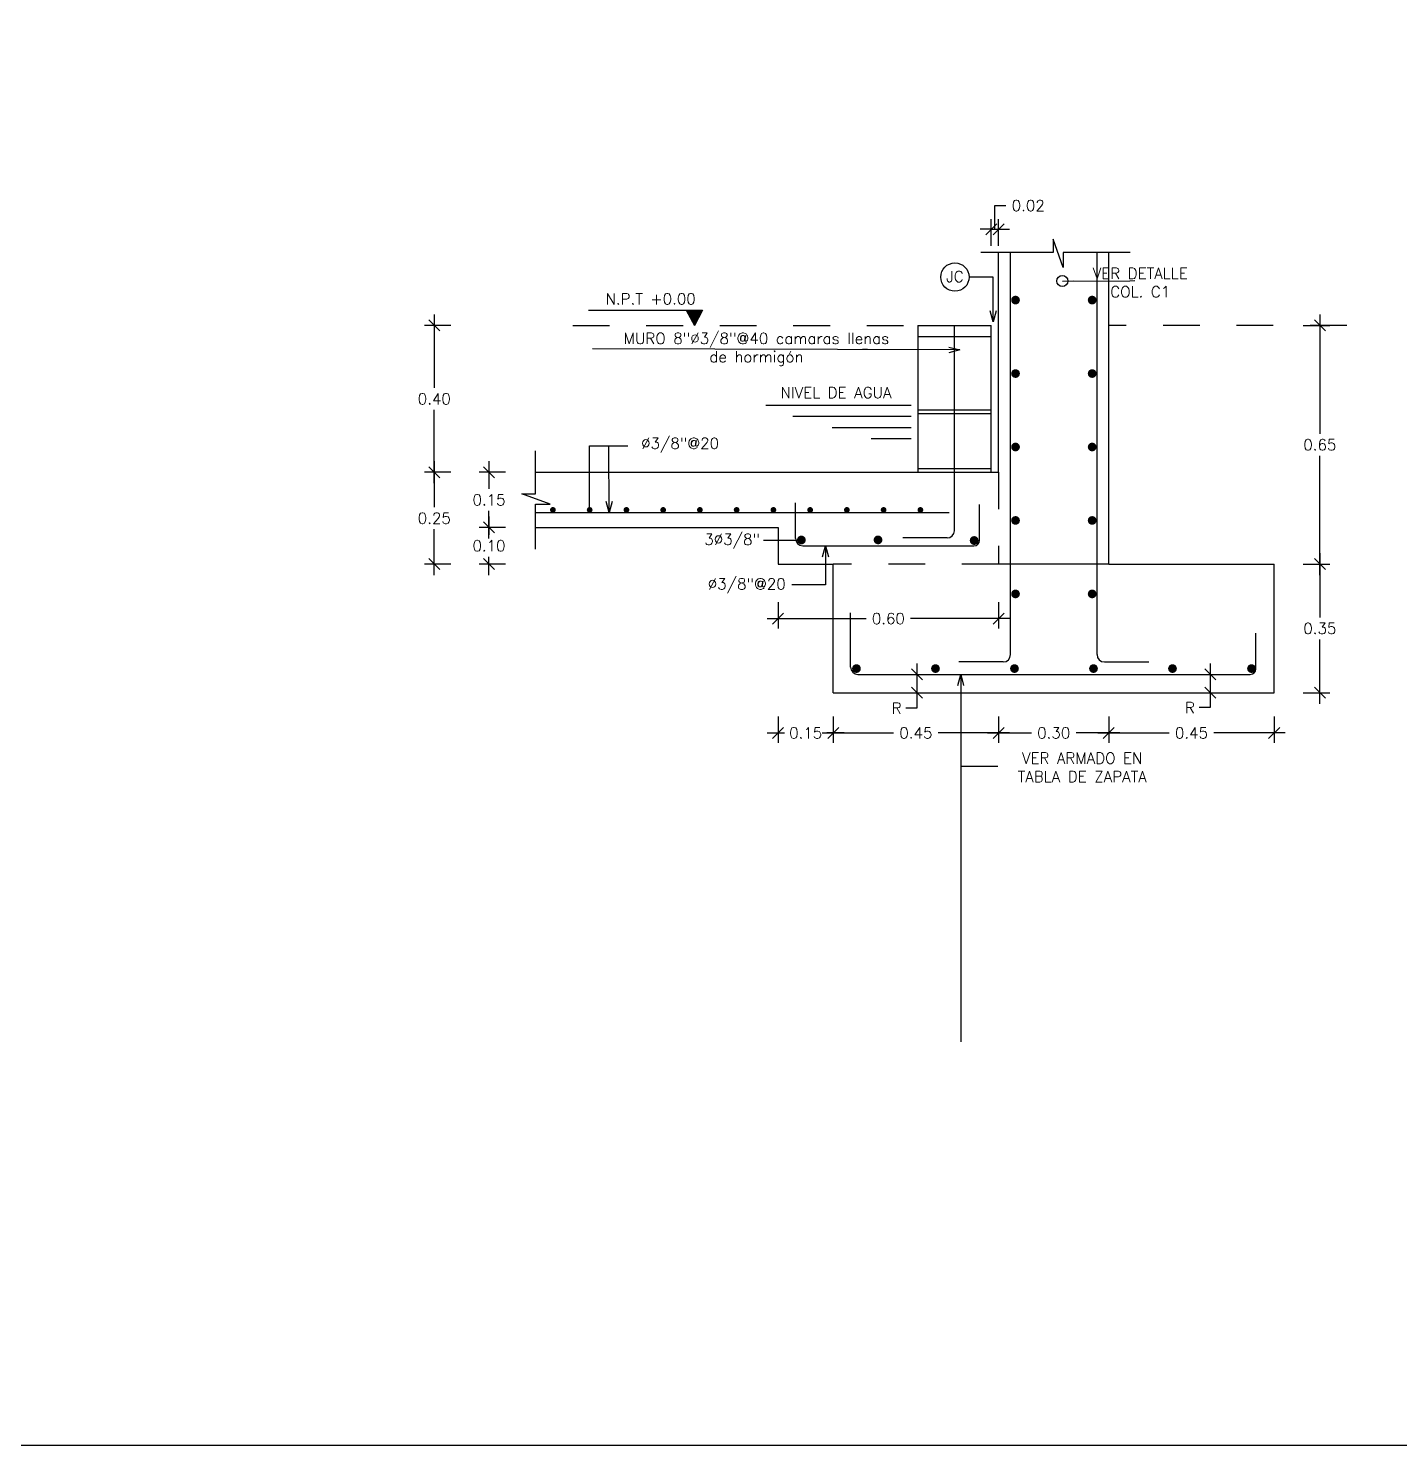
# Model space of a CAD drawing. Header units: metres. Extents: x -25 to 234, y -27 to 52.
# Drawn here: x 15.656 to 19.388, y -25.064 to -21.206 of the extents above; entities that cross this region are included whole.
import ezdxf

# ---------------------------------------------------------------- set-up
doc = ezdxf.new("R2010")
doc.units = ezdxf.units.M
doc.header["$LTSCALE"] = 0.1
doc.header["$MEASUREMENT"] = 0
doc.header["$PDMODE"] = 66
for name, pattern in [('CONTINUA', [0]), ('DASHED', [0.75, 0.5, -0.25]), ('HIDDEN2', [4.7625, 3.175, -1.5875])]:
    doc.linetypes.add(name, pattern=pattern)
for name, color, linetype in [('001-DIMTEXTO', 4, 'Continuous'), ('001-ZAPATAS', 6, 'Continuous'), ('ACERO', 5, 'Continuous'), ('BORDES', 7, 'Continuous'), ('DETALLE', 3, 'Continuous'), ('DIMTEXTO', 4, 'Continuous'), ('DIMZAPATA', 4, 'Continuous'), ('XREF1$0$MUROS', 1, 'Continuous')]:
    doc.layers.add(name, color=color, linetype=linetype)
doc.layers.add('V', color=2, linetype='Continuous', lineweight=9)
doc.styles.add('SMPLEX', font='simplex.shx')
doc.dimstyles.new('D-15', dxfattribs={"dimscale": 0.15, "dimtxt": 0.2, "dimasz": 0.2, "dimexe": 0.18, "dimexo": 0.2, "dimgap": 0.1, "dimtad": 0, "dimtih": 1, "dimtoh": 1, "dimzin": 0, "dimdsep": 46, "dimtxsty": 'SMPLEX', "dimblk": 'OBLIQUE', "dimcen": 0.09, "dimdle": 0.2, "dimclrd": 4, "dimclre": 4, "dimclrt": 4, "dimadec": 0, "dimazin": 0, "dimtfac": 1, "dimtofl": 0, "dimtmove": 0, "dimatfit": 3, "dimldrblk": 'OPEN30', "dimfxl": 0.5, "dimfxlon": 1, "dimtolj": 1, "dimtzin": 0, "dimarcsym": 0})

# ---------------------------------------------------------------- blocks, each defined once
blk = doc.blocks.new('_Oblique')
at = {"color": 0, "linetype": 'ByBlock', "lineweight": -2}
blk.add_line((-0.5, -0.5), (0.5, 0.5), dxfattribs=at)
blk = doc.blocks.new('*D137')
at = {"layer": 'Defpoints', "color": 0, "linetype": 'CONTINUA', "transparency": 16777216}
for p in [(18.9205, -22.0144), (19.171, -22.0144), (19.0467, -22.6644)]:
    blk.add_point(p, dxfattribs=at)
at = {"layer": 'DIMTEXTO', "color": 4, "linetype": 'CONTINUA', "lineweight": -2, "transparency": 16777216}
for p, q in [((19.171, -21.9844), (19.171, -22.3094)), ((19.126, -22.0144), (19.198, -22.0144)), ((19.171, -22.6944), (19.171, -22.3694)), ((19.126, -22.6644), (19.198, -22.6644))]:
    blk.add_line(p, q, dxfattribs=at)
at = {"layer": 'DIMTEXTO', "color": 4, "linetype": 'CONTINUA', "lineweight": -2, "transparency": 16777216, "xscale": 0.03, "yscale": 0.03, "zscale": 0.03}
for p, rotation in [((19.171, -22.0144), 90), ((19.171, -22.6644), 270)]:
    blk.add_blockref('_Oblique', p, dxfattribs=dict(at, rotation=rotation))
at = {"layer": 'DIMTEXTO', "color": 4, "linetype": 'CONTINUA', "transparency": 16777216, "insert": (19.171, -22.3394), "char_height": 0.03, "attachment_point": 5, "style": 'SMPLEX'}
blk.add_mtext('\\A1;0.65', dxfattribs=at)
blk = doc.blocks.new('_Open30')
at = {"layer": 'DIMTEXTO', "color": 0, "lineweight": -2}
for p, q in [((-1, 0.27), (0, 0)), ((0, 0), (-1, -0.27)), ((0, 0), (-1, 0))]:
    blk.add_line(p, q, dxfattribs=at)
blk = doc.blocks.new('*D138')
at = {"layer": 'Defpoints', "color": 0, "linetype": 'CONTINUA', "transparency": 16777216}
for p in [(18.2967, -22.4144), (17.8467, -23.0144), (18.2967, -23.124)]:
    blk.add_point(p, dxfattribs=at)
at = {"layer": 'DIMTEXTO', "color": 4, "linetype": 'CONTINUA', "lineweight": -2, "transparency": 16777216}
for p, q in [((17.8467, -23.079), (17.8467, -23.151)), ((18.2967, -23.079), (18.2967, -23.151)), ((17.8167, -23.124), (18.011, -23.124)), ((18.3267, -23.124), (18.1324, -23.124))]:
    blk.add_line(p, q, dxfattribs=at)
at = {"layer": 'DIMTEXTO', "color": 4, "linetype": 'CONTINUA', "lineweight": -2, "transparency": 16777216, "xscale": 0.03, "yscale": 0.03, "zscale": 0.03, "rotation": 180}
blk.add_blockref('_Oblique', (17.8467, -23.124), dxfattribs=at)
at = {"layer": 'DIMTEXTO', "color": 4, "linetype": 'CONTINUA', "lineweight": -2, "transparency": 16777216, "xscale": 0.03, "yscale": 0.03, "zscale": 0.03}
blk.add_blockref('_Oblique', (18.2967, -23.124), dxfattribs=at)
at = {"layer": 'DIMTEXTO', "color": 4, "linetype": 'CONTINUA', "transparency": 16777216, "insert": (18.0717, -23.124), "char_height": 0.03, "attachment_point": 5, "style": 'SMPLEX'}
blk.add_mtext('\\A1;0.45', dxfattribs=at)
blk = doc.blocks.new('*D139')
at = {"layer": 'Defpoints', "color": 0, "transparency": 16777216}
for p in [(18.2967, -22.4144), (18.5967, -22.6644), (18.5967, -23.124)]:
    blk.add_point(p, dxfattribs=at)
at = {"layer": 'DIMTEXTO', "color": 4, "lineweight": -2, "transparency": 16777216}
for p, q in [((18.2967, -23.079), (18.2967, -23.151)), ((18.5967, -23.079), (18.5967, -23.151)), ((18.2667, -23.124), (18.386, -23.124)), ((18.6267, -23.124), (18.5074, -23.124))]:
    blk.add_line(p, q, dxfattribs=at)
at = {"layer": 'DIMTEXTO', "color": 4, "lineweight": -2, "transparency": 16777216, "xscale": 0.03, "yscale": 0.03, "zscale": 0.03, "rotation": 180}
blk.add_blockref('_Oblique', (18.2967, -23.124), dxfattribs=at)
at = {"layer": 'DIMTEXTO', "color": 4, "lineweight": -2, "transparency": 16777216, "xscale": 0.03, "yscale": 0.03, "zscale": 0.03}
blk.add_blockref('_Oblique', (18.5967, -23.124), dxfattribs=at)
at = {"layer": 'DIMTEXTO', "color": 4, "transparency": 16777216, "insert": (18.4467, -23.124), "char_height": 0.03, "attachment_point": 5, "style": 'SMPLEX'}
blk.add_mtext('\\A1;0.30', dxfattribs=at)
blk = doc.blocks.new('*D140')
at = {"layer": 'Defpoints', "color": 0, "transparency": 16777216}
for p in [(18.5967, -22.6644), (19.0467, -23.0144), (19.0467, -23.124)]:
    blk.add_point(p, dxfattribs=at)
at = {"layer": 'DIMTEXTO', "color": 4, "lineweight": -2, "transparency": 16777216}
for p, q in [((18.5967, -23.079), (18.5967, -23.151)), ((19.0467, -23.079), (19.0467, -23.151)), ((18.5667, -23.124), (18.761, -23.124)), ((19.0767, -23.124), (18.8824, -23.124))]:
    blk.add_line(p, q, dxfattribs=at)
at = {"layer": 'DIMTEXTO', "color": 4, "lineweight": -2, "transparency": 16777216, "xscale": 0.03, "yscale": 0.03, "zscale": 0.03, "rotation": 180}
blk.add_blockref('_Oblique', (18.5967, -23.124), dxfattribs=at)
at = {"layer": 'DIMTEXTO', "color": 4, "lineweight": -2, "transparency": 16777216, "xscale": 0.03, "yscale": 0.03, "zscale": 0.03}
blk.add_blockref('_Oblique', (19.0467, -23.124), dxfattribs=at)
at = {"layer": 'DIMTEXTO', "color": 4, "transparency": 16777216, "insert": (18.8217, -23.124), "char_height": 0.03, "attachment_point": 5, "style": 'SMPLEX'}
blk.add_mtext('\\A1;0.45', dxfattribs=at)
blk = doc.blocks.new('*U132')
at = {"layer": 'ACERO', "const_width": 0.0119}
blk.add_lwpolyline([(-0.0059, 0, 1), (0.0059, 0, 1)], format="xyb", close=True, dxfattribs=at)
blk = doc.blocks.new('*U133')
at = {"layer": '001-ZAPATAS', "color": 0, "linetype": 'ByBlock', "lineweight": -2, "transparency": 16777216}
for p in [(0, 0), (0.215, 0), (0.43, 0), (0.645, 0), (0.86, 0), (1.075, 0)]:
    blk.add_blockref('*U132', p, dxfattribs=at)
blk = doc.blocks.new('*U134')
at = {"layer": 'ACERO', "const_width": 0.0119}
blk.add_lwpolyline([(-0.0059, 0, 1), (0.0059, 0, 1)], format="xyb", close=True, dxfattribs=at)
blk = doc.blocks.new('*U135')
at = {"layer": '001-ZAPATAS', "color": 0, "linetype": 'ByBlock', "lineweight": -2, "transparency": 16777216}
for p in [(-0.2086, 0.8), (0, 0.8), (-0.2086, 0.6), (0, 0.6), (-0.2086, 0.4), (0, 0.4), (-0.2086, 0.2), (0, 0.2), (-0.2086, 0), (0, 0)]:
    blk.add_blockref('*U134', p, dxfattribs=at)
blk = doc.blocks.new('*D136')
at = {"layer": 'Defpoints', "color": 0, "transparency": 16777216}
for p in [(18.8172, -22.9645), (18.8172, -23.0144), (18.8726, -23.0144)]:
    blk.add_point(p, dxfattribs=at)
at = {"layer": 'DIMTEXTO', "color": 4, "lineweight": -2, "transparency": 16777216}
for p, q in [((18.8726, -22.9345), (18.8726, -23.0144)), ((18.8472, -22.9645), (18.8996, -22.9645)), ((18.8472, -23.0144), (18.8996, -23.0144)), ((18.8726, -23.0144), (18.8726, -23.0551)), ((18.8726, -23.0551), (18.8426, -23.0551))]:
    blk.add_line(p, q, dxfattribs=at)
at = {"layer": 'DIMTEXTO', "color": 4, "lineweight": -2, "transparency": 16777216, "xscale": 0.03, "yscale": 0.03, "zscale": 0.03}
for p, rotation in [((18.8726, -22.9645), 90), ((18.8726, -23.0144), 270)]:
    blk.add_blockref('_Oblique', p, dxfattribs=dict(at, rotation=rotation))
at = {"layer": 'DIMTEXTO', "color": 4, "transparency": 16777216, "insert": (18.8176, -23.0551), "char_height": 0.03, "attachment_point": 5, "style": 'SMPLEX'}
blk.add_mtext('\\A1;R', dxfattribs=at)
blk = doc.blocks.new('*U141')
at = {"layer": 'ACERO'}
for points, const_width in [([(-0.0039, 0.0005, 1), (0.0039, 0.0005, 1)], 0.0078), ([(-0.002, -0.0024, 1), (0.002, -0.0024, 1)], 0.004)]:
    blk.add_lwpolyline(points, format="xyb", close=True, dxfattribs=dict(at, const_width=const_width))
blk = doc.blocks.new('*U142')
at = {"layer": 'V', "color": 0, "linetype": 'ByBlock', "lineweight": -2}
for p in [(0, 0), (0.1, 0), (0.2, 0), (0.3, 0), (0.4, 0), (0.5, 0), (0.6, 0), (0.7, 0)]:
    blk.add_blockref('*U141', p, dxfattribs=at)
at = {"layer": 'V', "color": 0, "linetype": 'ByBlock', "lineweight": -2, "transparency": 16777216}
for p in [(0.8, 0), (0.9, 0), (1, 0)]:
    blk.add_blockref('*U141', p, dxfattribs=at)
blk = doc.blocks.new('*D143')
at = {"layer": 'Defpoints', "color": 0, "transparency": 16777216}
for p in [(18.0191, -22.9645), (18.0191, -23.0144), (18.0745, -23.0144)]:
    blk.add_point(p, dxfattribs=at)
at = {"layer": 'DIMTEXTO', "color": 4, "lineweight": -2, "transparency": 16777216}
for p, q in [((18.0745, -22.9345), (18.0745, -23.0144)), ((18.0491, -22.9645), (18.1015, -22.9645)), ((18.0491, -23.0144), (18.1015, -23.0144)), ((18.0745, -23.0144), (18.0745, -23.0566)), ((18.0745, -23.0566), (18.0445, -23.0566))]:
    blk.add_line(p, q, dxfattribs=at)
at = {"layer": 'DIMTEXTO', "color": 4, "lineweight": -2, "transparency": 16777216, "xscale": 0.03, "yscale": 0.03, "zscale": 0.03}
for p, rotation in [((18.0745, -22.9645), 90), ((18.0745, -23.0144), 270)]:
    blk.add_blockref('_Oblique', p, dxfattribs=dict(at, rotation=rotation))
at = {"layer": 'DIMTEXTO', "color": 4, "transparency": 16777216, "insert": (18.0195, -23.0566), "char_height": 0.03, "attachment_point": 5, "style": 'SMPLEX'}
blk.add_mtext('\\A1;R', dxfattribs=at)
blk = doc.blocks.new('*D281')
at = {"layer": 'Defpoints', "color": 0, "linetype": 'CONTINUA', "transparency": 16777216}
for p in [(17.0361, -22.4144), (16.9099, -22.5644), (17.0361, -22.5644)]:
    blk.add_point(p, dxfattribs=at)
at = {"layer": 'DIMTEXTO', "color": 4, "linetype": 'CONTINUA', "lineweight": -2, "transparency": 16777216}
for p, q in [((16.9549, -22.4144), (16.8829, -22.4144)), ((16.9099, -22.3844), (16.9099, -22.4594)), ((16.9099, -22.5944), (16.9099, -22.5194)), ((16.9549, -22.5644), (16.8829, -22.5644))]:
    blk.add_line(p, q, dxfattribs=at)
at = {"layer": 'DIMTEXTO', "color": 4, "linetype": 'CONTINUA', "lineweight": -2, "transparency": 16777216, "xscale": 0.03, "yscale": 0.03, "zscale": 0.03}
for p, rotation in [((16.9099, -22.4144), 90), ((16.9099, -22.5644), 270)]:
    blk.add_blockref('_Oblique', p, dxfattribs=dict(at, rotation=rotation))
at = {"layer": 'DIMTEXTO', "color": 4, "linetype": 'CONTINUA', "transparency": 16777216, "insert": (16.9099, -22.4894), "char_height": 0.03, "attachment_point": 5, "style": 'SMPLEX'}
blk.add_mtext('\\A1;0.15', dxfattribs=at)
blk = doc.blocks.new('*D282')
at = {"layer": 'Defpoints', "color": 0, "transparency": 16777216}
for p in [(17.0361, -22.5644), (16.9099, -22.6644), (17.0361, -22.6644)]:
    blk.add_point(p, dxfattribs=at)
at = {"layer": 'DIMTEXTO', "color": 4, "lineweight": -2, "transparency": 16777216}
for p, q in [((16.9549, -22.5644), (16.8829, -22.5644)), ((16.9099, -22.5344), (16.9099, -22.5844)), ((16.9099, -22.6944), (16.9099, -22.6444)), ((16.9549, -22.6644), (16.8829, -22.6644))]:
    blk.add_line(p, q, dxfattribs=at)
at = {"layer": 'DIMTEXTO', "color": 4, "lineweight": -2, "transparency": 16777216, "xscale": 0.03, "yscale": 0.03, "zscale": 0.03}
for p, rotation in [((16.9099, -22.5644), 90), ((16.9099, -22.6644), 270)]:
    blk.add_blockref('_Oblique', p, dxfattribs=dict(at, rotation=rotation))
at = {"layer": 'DIMTEXTO', "color": 4, "transparency": 16777216, "insert": (16.9099, -22.6144), "char_height": 0.03, "attachment_point": 5, "style": 'SMPLEX'}
blk.add_mtext('\\A1;0.10', dxfattribs=at)
blk = doc.blocks.new('*D283')
at = {"layer": 'Defpoints', "color": 0, "linetype": 'CONTINUA', "transparency": 16777216}
for p in [(17.0361, -22.4144), (16.7611, -22.6644), (17.0361, -22.6644)]:
    blk.add_point(p, dxfattribs=at)
at = {"layer": 'DIMTEXTO', "color": 4, "linetype": 'CONTINUA', "lineweight": -2, "transparency": 16777216}
for p, q in [((16.8061, -22.4144), (16.7341, -22.4144)), ((16.7611, -22.3844), (16.7611, -22.5094)), ((16.7611, -22.6944), (16.7611, -22.5694)), ((16.8061, -22.6644), (16.7341, -22.6644))]:
    blk.add_line(p, q, dxfattribs=at)
at = {"layer": 'DIMTEXTO', "color": 4, "linetype": 'CONTINUA', "lineweight": -2, "transparency": 16777216, "xscale": 0.03, "yscale": 0.03, "zscale": 0.03}
for p, rotation in [((16.7611, -22.4144), 90), ((16.7611, -22.6644), 270)]:
    blk.add_blockref('_Oblique', p, dxfattribs=dict(at, rotation=rotation))
at = {"layer": 'DIMTEXTO', "color": 4, "linetype": 'CONTINUA', "transparency": 16777216, "insert": (16.7611, -22.5394), "char_height": 0.03, "attachment_point": 5, "style": 'SMPLEX'}
blk.add_mtext('\\A1;0.25', dxfattribs=at)
blk = doc.blocks.new('*D284')
at = {"layer": 'Defpoints', "color": 0, "transparency": 16777216}
for p in [(16.7611, -22.0144), (17.0361, -22.0144), (17.1906, -22.4144)]:
    blk.add_point(p, dxfattribs=at)
at = {"layer": 'DIMTEXTO', "color": 4, "lineweight": -2, "transparency": 16777216}
for p, q in [((16.7611, -21.9844), (16.7611, -22.1844)), ((16.8061, -22.0144), (16.7341, -22.0144)), ((16.7611, -22.4444), (16.7611, -22.2444)), ((16.8061, -22.4144), (16.7341, -22.4144))]:
    blk.add_line(p, q, dxfattribs=at)
at = {"layer": 'DIMTEXTO', "color": 4, "lineweight": -2, "transparency": 16777216, "xscale": 0.03, "yscale": 0.03, "zscale": 0.03}
for p, rotation in [((16.7611, -22.0144), 90), ((16.7611, -22.4144), 270)]:
    blk.add_blockref('_Oblique', p, dxfattribs=dict(at, rotation=rotation))
at = {"layer": 'DIMTEXTO', "color": 4, "transparency": 16777216, "insert": (16.7611, -22.2144), "char_height": 0.03, "attachment_point": 5, "style": 'SMPLEX'}
blk.add_mtext('\\A1;0.40', dxfattribs=at)
blk = doc.blocks.new('*D302')
at = {"layer": 'Defpoints', "color": 0, "linetype": 'CONTINUA', "transparency": 16777216}
for p in [(19.0467, -22.6644), (19.171, -22.6644), (19.0467, -23.0144)]:
    blk.add_point(p, dxfattribs=at)
at = {"layer": 'DIMTEXTO', "color": 4, "linetype": 'CONTINUA', "lineweight": -2, "transparency": 16777216}
for p, q in [((19.171, -22.6344), (19.171, -22.8094)), ((19.126, -22.6644), (19.198, -22.6644)), ((19.171, -23.0444), (19.171, -22.8694)), ((19.126, -23.0144), (19.198, -23.0144))]:
    blk.add_line(p, q, dxfattribs=at)
at = {"layer": 'DIMTEXTO', "color": 4, "linetype": 'CONTINUA', "lineweight": -2, "transparency": 16777216, "xscale": 0.03, "yscale": 0.03, "zscale": 0.03}
for p, rotation in [((19.171, -22.6644), 90), ((19.171, -23.0144), 270)]:
    blk.add_blockref('_Oblique', p, dxfattribs=dict(at, rotation=rotation))
at = {"layer": 'DIMTEXTO', "color": 4, "linetype": 'CONTINUA', "transparency": 16777216, "insert": (19.171, -22.8394), "char_height": 0.03, "attachment_point": 5, "style": 'SMPLEX'}
blk.add_mtext('\\A1;0.35', dxfattribs=at)
blk = doc.blocks.new('*D303')
at = {"layer": 'Defpoints', "color": 0, "linetype": 'CONTINUA', "transparency": 16777216}
for p in [(17.6967, -22.6644), (17.8467, -23.0144), (17.6967, -23.124)]:
    blk.add_point(p, dxfattribs=at)
at = {"layer": 'DIMTEXTO', "color": 4, "linetype": 'CONTINUA', "lineweight": -2, "transparency": 16777216}
for p, q in [((17.6967, -23.079), (17.6967, -23.151)), ((17.8467, -23.079), (17.8467, -23.151)), ((17.6667, -23.124), (17.7138, -23.124)), ((17.8767, -23.124), (17.8296, -23.124))]:
    blk.add_line(p, q, dxfattribs=at)
at = {"layer": 'DIMTEXTO', "color": 4, "linetype": 'CONTINUA', "lineweight": -2, "transparency": 16777216, "xscale": 0.03, "yscale": 0.03, "zscale": 0.03, "rotation": 180}
blk.add_blockref('_Oblique', (17.6967, -23.124), dxfattribs=at)
at = {"layer": 'DIMTEXTO', "color": 4, "linetype": 'CONTINUA', "lineweight": -2, "transparency": 16777216, "xscale": 0.03, "yscale": 0.03, "zscale": 0.03}
blk.add_blockref('_Oblique', (17.8467, -23.124), dxfattribs=at)
at = {"layer": 'DIMTEXTO', "color": 4, "linetype": 'CONTINUA', "transparency": 16777216, "insert": (17.7717, -23.124), "char_height": 0.03, "attachment_point": 5, "style": 'SMPLEX'}
blk.add_mtext('\\A1;0.15', dxfattribs=at)
blk = doc.blocks.new('*D304')
at = {"layer": 'Defpoints', "color": 0, "linetype": 'CONTINUA', "transparency": 16777216}
for p in [(18.2967, -21.7527), (18.2767, -22.0771), (18.2967, -22.0771)]:
    blk.add_point(p, dxfattribs=at)
at = {"layer": 'DIMTEXTO', "color": 4, "linetype": 'CONTINUA', "lineweight": -2, "transparency": 16777216}
for p, q in [((18.2867, -21.7527), (18.2867, -21.6882)), ((18.2867, -21.6882), (18.3167, -21.6882)), ((18.2767, -21.7527), (18.2467, -21.7527)), ((18.2767, -21.7977), (18.2767, -21.7257)), ((18.2767, -21.7527), (18.2967, -21.7527)), ((18.2967, -21.7977), (18.2967, -21.7257)), ((18.2967, -21.7527), (18.3267, -21.7527))]:
    blk.add_line(p, q, dxfattribs=at)
at = {"layer": 'DIMTEXTO', "color": 4, "linetype": 'CONTINUA', "lineweight": -2, "transparency": 16777216, "xscale": 0.03, "yscale": 0.03, "zscale": 0.03}
blk.add_blockref('_Oblique', (18.2767, -21.7527), dxfattribs=at)
at = {"layer": 'DIMTEXTO', "color": 4, "linetype": 'CONTINUA', "lineweight": -2, "transparency": 16777216, "xscale": 0.03, "yscale": 0.03, "zscale": 0.03, "rotation": 180}
blk.add_blockref('_Oblique', (18.2967, -21.7527), dxfattribs=at)
at = {"layer": 'DIMTEXTO', "color": 4, "linetype": 'CONTINUA', "transparency": 16777216, "insert": (18.3774, -21.6882), "char_height": 0.03, "attachment_point": 5, "style": 'SMPLEX'}
blk.add_mtext('\\A1;0.02', dxfattribs=at)
blk = doc.blocks.new('*D305')
at = {"layer": 'Defpoints', "color": 0, "linetype": 'CONTINUA', "transparency": 16777216}
for p in [(17.6967, -22.6644), (18.2967, -22.6644), (18.2967, -22.8127)]:
    blk.add_point(p, dxfattribs=at)
at = {"layer": 'DIMTEXTO', "color": 4, "linetype": 'CONTINUA', "lineweight": -2, "transparency": 16777216}
for p, q in [((17.6967, -22.7677), (17.6967, -22.8397)), ((18.2967, -22.7677), (18.2967, -22.8397)), ((17.6667, -22.8127), (17.936, -22.8127)), ((18.3267, -22.8127), (18.0574, -22.8127))]:
    blk.add_line(p, q, dxfattribs=at)
at = {"layer": 'DIMTEXTO', "color": 4, "linetype": 'CONTINUA', "lineweight": -2, "transparency": 16777216, "xscale": 0.03, "yscale": 0.03, "zscale": 0.03, "rotation": 180}
blk.add_blockref('_Oblique', (17.6967, -22.8127), dxfattribs=at)
at = {"layer": 'DIMTEXTO', "color": 4, "linetype": 'CONTINUA', "lineweight": -2, "transparency": 16777216, "xscale": 0.03, "yscale": 0.03, "zscale": 0.03}
blk.add_blockref('_Oblique', (18.2967, -22.8127), dxfattribs=at)
at = {"layer": 'DIMTEXTO', "color": 4, "linetype": 'CONTINUA', "transparency": 16777216, "insert": (17.9967, -22.8127), "char_height": 0.03, "attachment_point": 5, "style": 'SMPLEX'}
blk.add_mtext('\\A1;0.60', dxfattribs=at)

msp = doc.modelspace()

# ---------------------------------------------------------------- hatches: boundary and pattern name
at = {"layer": 'DIMTEXTO'}
msp.add_hatch(color=256, dxfattribs=at).paths.add_polyline_path([(17.4909, -21.9734), (17.4469, -21.9734), (17.4689, -22.0144)])

# ---------------------------------------------------------------- linework, layer by layer
at = {"layer": '001-DIMTEXTO'}
msp.add_line((17.7606, -22.6001), (17.6569, -22.6001), dxfattribs=at)
at = {"layer": '001-ZAPATAS', "color": 4}
for p, q in [((18.0589, -22.2329), (17.6635, -22.2329)), ((18.0589, -22.2629), (17.7364, -22.2629)), ((18.0589, -22.2929), (17.8441, -22.2929)), ((18.0589, -22.3229), (17.9498, -22.3229))]:
    msp.add_line(p, q, dxfattribs=at)
at = {"layer": 'ACERO'}
for p, q in [((18.3292, -22.9106), (18.3292, -21.8163)), ((18.5646, -22.9106), (18.5646, -21.8163)), ((18.1767, -22.5733), (18.1767, -22.0144)), ((18.1625, -22.5249), (17.0361, -22.5249)), ((17.744, -22.5945), (17.744, -22.4971)), ((18.2446, -22.5995), (18.2446, -22.5021)), ((18.1566, -22.5932), (18.036, -22.5925)), ((17.764, -22.6145), (18.2296, -22.6145)), ((17.894, -22.9445), (17.894, -22.7971)), ((18.9967, -22.9495), (18.9967, -22.8521)), ((18.3092, -22.9306), (18.1886, -22.9306)), ((18.5846, -22.9306), (18.7052, -22.9306)), ((17.914, -22.9645), (18.9817, -22.9645))]:
    msp.add_line(p, q, dxfattribs=at)
at = {"layer": 'ACERO', "const_width": 0.0119}
for points in [[(17.7541, -22.5987, 1), (17.766, -22.5987, 1)], [(17.9627, -22.5984, 1), (17.9745, -22.5984, 1)], [(18.2243, -22.6001, 1), (18.2362, -22.6001, 1)]]:
    msp.add_lwpolyline(points, format="xyb", close=True, dxfattribs=at)
at = {"layer": 'ACERO'}
for centre, radius, start, end in [((17.764, -22.5945), 0.02, 180, 270), ((18.1567, -22.5732), 0.02, 269.6803, 359.6803), ((18.2296, -22.5995, 0), 0.015, 270, 0), ((18.3092, -22.9106), 0.02, 270, 0), ((18.5846, -22.9106), 0.02, 180, 270), ((17.914, -22.9445), 0.02, 180, 270), ((18.9817, -22.9495, 0), 0.015, 270, 0)]:
    msp.add_arc(centre, radius, start, end, dxfattribs=at)
at = {"layer": 'BORDES', "color": 1}
for p, q in [((18.2967, -22.4144), (18.2967, -21.8163)), ((18.5967, -22.6644), (18.5967, -21.8163)), ((18.0767, -22.0144), (18.0767, -22.4144)), ((18.0767, -22.0144), (18.2767, -22.0144)), ((18.2767, -22.4144), (18.2767, -22.0144)), ((18.0767, -22.0444), (18.2767, -22.0444)), ((18.0767, -22.2444), (18.2767, -22.2444)), ((18.0767, -22.2544), (18.2767, -22.2544)), ((17.0361, -22.4144), (18.2967, -22.4144)), ((18.0767, -22.4044), (18.2767, -22.4044)), ((17.0361, -22.5644), (17.6967, -22.5644)), ((17.6967, -22.5644), (17.6967, -22.6644)), ((17.8467, -22.6145), (17.8467, -22.6144)), ((17.6967, -22.6644), (17.8467, -22.6644)), ((17.8467, -23.0144), (17.8467, -22.6644)), ((18.5967, -22.6644), (19.0467, -22.6644)), ((19.0467, -23.0144), (19.0467, -22.6644)), ((17.8467, -23.0144), (19.0467, -23.0144))]:
    msp.add_line(p, q, dxfattribs=at)
at = {"layer": 'BORDES', "color": 8, "linetype": 'DASHED'}
for p, q in [((17.8467, -22.6145), (17.8467, -22.6144)), ((19.0467, -22.7144), (19.0467, -22.6644))]:
    msp.add_line(p, q, dxfattribs=at)
at = {"layer": 'BORDES', "color": 8, "linetype": 'CONTINUA', "ltscale": 0.03}
msp.add_line((18.5967, -22.6644), (18.2967, -22.6644), dxfattribs=at)
at = {"layer": 'DETALLE', "color": 3}
for points in [[(18.6544, -21.8163), (18.4729, -21.8163), (18.4729, -21.8565), (18.445, -21.7796), (18.445, -21.8163), (18.2487, -21.8163)], [(17.0361, -22.6236), (17.0361, -22.5007), (17.0763, -22.5007), (16.9994, -22.4727), (17.0361, -22.4727), (17.0361, -22.3561)]]:
    msp.add_lwpolyline(points, dxfattribs=at)
at = {"layer": 'DIMTEXTO'}
for p, q in [((17.1808, -21.9734), (17.4909, -21.9734)), ((17.4469, -21.9734), (17.4689, -22.0144)), ((17.4909, -21.9734), (17.4689, -22.0144))]:
    msp.add_line(p, q, dxfattribs=at)
at = {"layer": 'DIMTEXTO', "color": 1}
msp.add_circle((18.1779, -21.8829), 0.0386, dxfattribs=at)
at = {"layer": 'DIMZAPATA', "linetype": 'CONTINUA'}
msp.add_lwpolyline([(-5.4557, -10.2199), (23.1199, -10.2199), (23.1199, -25.0642), (-5.4557, -25.0642)], close=True, dxfattribs=at)
at = {"layer": 'DIMZAPATA', "linetype": 'Continuous'}
msp.add_lwpolyline([(17.1839, -22.5175), (17.1837, -22.3419), (17.2882, -22.3419)], dxfattribs=at)
at = {"layer": 'XREF1$0$MUROS', "color": 8, "linetype": 'HIDDEN2', "ltscale": 0.01}
for p, q in [((17.1381, -22.0144), (18.2967, -22.0144)), ((19.2442, -22.0144), (18.5967, -22.0144))]:
    msp.add_line(p, q, dxfattribs=at)
at = {"layer": 'XREF1$0$MUROS', "color": 8, "linetype": 'HIDDEN2', "ltscale": 0.2}
msp.add_lwpolyline([(18.2967, -22.4144), (18.2967, -22.6644), (17.8467, -22.6644)], dxfattribs=at)

# ---------------------------------------------------------------- block references
at = {"layer": '001-ZAPATAS'}
for name, p in [('*U135', (18.5514, -22.7455)), ('*U133', (17.91, -22.9487))]:
    msp.add_blockref(name, p, dxfattribs=at)
at = {"layer": 'V', "linetype": 'CONTINUA', "xscale": -1, "rotation": 180}
msp.add_blockref('*U142', (17.0839, -22.5163), dxfattribs=at)

# ---------------------------------------------------------------- texts
at = {"color": 4, "char_height": 0.03, "attachment_point": 5, "style": 'SMPLEX'}
for s, insert in [('{\\Fsimplex|c177;JC}', (18.1778, -21.8815, -0.3837)), ('{\\fRomanS|b1|i0|c0|p2;N.P.T +0.00}', (17.3498, -21.9423)), ('{\\Fromans|c0;%%C3/8"@20}', (17.4299, -22.3405)), ('{\\Fromans|c0;3%%C3/8"}', (17.5718, -22.602)), ('{\\Fromans|c0;%%C3/8"@20}', (17.6114, -22.7233))]:
    msp.add_mtext(s, dxfattribs=dict(at, insert=insert))
at = {"color": 4, "insert": (17.6377, -22.0799), "char_height": 0.03, "width": 1.441333, "attachment_point": 5, "style": 'SMPLEX'}
msp.add_mtext('{\\Fromans|c0;MURO 8"%%C3/8"@40 camaras llenas \\Pde hormigón}', dxfattribs=at)
at = {"layer": 'DIMZAPATA', "color": 4, "char_height": 0.03, "attachment_point": 5, "style": 'SMPLEX'}
for s, insert in [('{\\C256;VER DETALLE \\PCOL. C1}', (18.6823, -21.898)), ('{\\C256;NIVEL DE AGUA}', (17.8542, -22.1975))]:
    msp.add_mtext(s, dxfattribs=dict(at, insert=insert))
at = {"layer": 'DIMZAPATA', "color": 4, "insert": (18.5243, -23.2176), "char_height": 0.03, "width": 0.43922, "attachment_point": 5, "style": 'SMPLEX'}
msp.add_mtext('{\\C256;VER ARMADO EN TABLA DE ZAPATA}', dxfattribs=at)

# ---------------------------------------------------------------- dimensions: what is measured, and where the dimension line sits
at = {"layer": 'DIMTEXTO', "linetype": 'CONTINUA'}
for base, p1, p2, override, picture, middle in [((18.2967, -21.7527), (18.2767, -22.0771), (18.2967, -22.0771), {"dimtmove": 1, "dimfxl": 0.3}, '*D304', (18.3317, -21.6882)), ((18.2967, -23.124), (17.8467, -23.0144), (18.2967, -22.4144), {"dimtmove": 1, "dimfxl": 0.3, "dimfxlon": 1}, '*D138', (18.0717, -23.124)), ((17.6967, -23.124), (17.8467, -23.0144), (17.6967, -22.6644), {"dimtmove": 1, "dimfxl": 0.3}, '*D303', (17.7717, -23.124)), ((18.2967, -22.8127), (17.6967, -22.6644), (18.2967, -22.6644), {"dimtmove": 1, "dimfxl": 0.3}, '*D305', (17.9967, -22.8127))]:
    dim = msp.add_linear_dim(base=base, p1=p1, p2=p2, dimstyle='D-15', override=override, dxfattribs=at)
    dim.commit()
    dim.dimension.update_dxf_attribs({"geometry": picture, "text_midpoint": middle})
at = {"layer": 'DIMTEXTO'}
for base, p1, p2, override, picture, middle in [((16.7611, -22.0144), (17.1906, -22.4144), (17.0361, -22.0144), {"dimfxl": 0.3, "dimfxlon": 1}, '*D284', (16.7611, -22.2144)), ((16.9099, -22.6644), (17.0361, -22.5644), (17.0361, -22.6644), {"dimtmove": 1, "dimfxl": 0.3, "dimfxlon": 1}, '*D282', (16.9099, -22.6144))]:
    dim = msp.add_linear_dim(base=base, p1=p1, p2=p2, angle=90, dimstyle='D-15', override=override, dxfattribs=at)
    dim.commit()
    dim.dimension.update_dxf_attribs({"geometry": picture, "text_midpoint": middle})
at = {"layer": 'DIMTEXTO', "linetype": 'CONTINUA'}
for base, p1, p2, override, picture, middle in [((19.171, -22.0144), (19.0467, -22.6644), (18.9205, -22.0144), {"dimtmove": 1, "dimfxl": 0.3}, '*D137', (19.171, -22.3394)), ((16.7611, -22.6644), (17.0361, -22.4144), (17.0361, -22.6644), {"dimtmove": 1, "dimfxl": 0.3, "dimfxlon": 1}, '*D283', (16.7611, -22.5394)), ((16.9099, -22.5644), (17.0361, -22.4144), (17.0361, -22.5644), {"dimtmove": 1, "dimfxl": 0.3, "dimfxlon": 1}, '*D281', (16.9099, -22.4894)), ((19.171, -22.6644), (19.0467, -23.0144), (19.0467, -22.6644), {"dimtmove": 1, "dimfxl": 0.3}, '*D302', (19.171, -22.8394))]:
    dim = msp.add_linear_dim(base=base, p1=p1, p2=p2, angle=90, dimstyle='D-15', override=override, dxfattribs=at)
    dim.commit()
    dim.dimension.update_dxf_attribs({"geometry": picture, "text_midpoint": middle})
at = {"layer": 'DIMTEXTO'}
for base, p1, p2, override, picture, middle in [((18.5967, -23.124), (18.2967, -22.4144), (18.5967, -22.6644), {"dimtmove": 1, "dimfxl": 0.3}, '*D139', (18.4467, -23.124)), ((19.0467, -23.124), (18.5967, -22.6644), (19.0467, -23.0144), {"dimtmove": 1, "dimfxl": 0.3, "dimfxlon": 1}, '*D140', (18.8217, -23.124))]:
    dim = msp.add_linear_dim(base=base, p1=p1, p2=p2, dimstyle='D-15', override=override, dxfattribs=at)
    dim.commit()
    dim.dimension.update_dxf_attribs({"geometry": picture, "text_midpoint": middle})
dim = msp.add_linear_dim(base=(18.0745, -23.0144), p1=(18.0191, -22.9645), p2=(18.0191, -23.0144), angle=90, text='R', dimstyle='D-15', dxfattribs=at)
dim.commit()
dim.dimension.update_dxf_attribs({"geometry": '*D143', "text_midpoint": (18.0195, -23.0566), "dimtype": 160})
dim = msp.add_linear_dim(base=(18.8726, -23.0144), p1=(18.8172, -22.9645), p2=(18.8172, -23.0144), angle=90, text='R', dimstyle='D-15', override={"dimtxsty": 'SMPLEX', "dimfxl": 0.3, "dimfxlon": 1}, dxfattribs=at)
dim.commit()
dim.dimension.update_dxf_attribs({"geometry": '*D136', "text_midpoint": (18.8176, -23.0551), "dimtype": 160})

# ---------------------------------------------------------------- leaders
at = {"layer": '001-DIMTEXTO'}
msp.add_leader([(17.8256, -22.6145), (17.8256, -22.7203), (17.7344, -22.7203)], dimstyle='D-15', dxfattribs=at)
at = {"layer": 'DIMTEXTO'}
msp.add_leader([(18.2819, -22.0052), (18.2819, -21.8829), (18.2165, -21.8829)], dimstyle='D-15', dxfattribs=at)
at = {"layer": 'DIMZAPATA'}
for points, override in [([(18.4703, -21.8937), (18.6542, -21.8928), (18.6678, -21.8925)], {"dimldrblk": 'DotBlank'}), ([(18.1912, -22.0814), (17.9396, -22.0805), (17.926, -22.0802)], {"dimldrblk": 'Open30'}), ([(18.1937, -22.9645), (18.1937, -23.2145), (18.2944, -23.2145)], {"dimldrblk": 'Open30'})]:
    msp.add_leader(points, dimstyle='D-15', override=override, dxfattribs=at)
msp.add_leader([(17.2369, -22.5237), (17.236, -22.3419), (17.2762, -22.3419)], dimstyle='D-15', dxfattribs=at)

doc.saveas('drawing.dxf')
